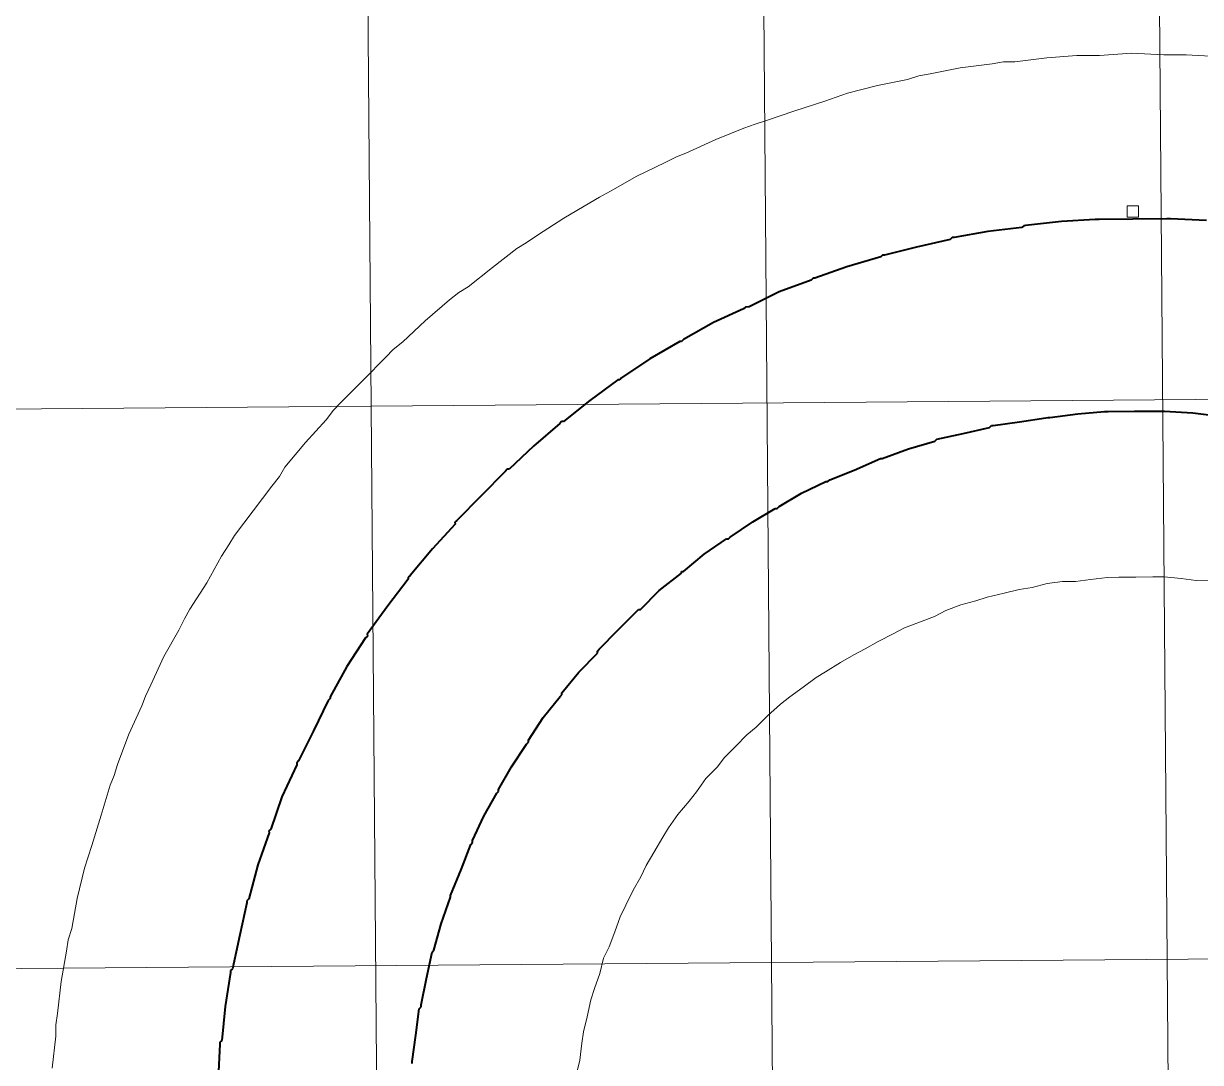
# Model space of a CAD drawing. Header units: centimetres. Extents: x -10.1 to 11.2, y -15.5 to 14.4.
# Drawn here: x -1.31 to 4.93, y -4.05 to 1.46 of the extents above; entities that cross this region are included whole.
import ezdxf

# ---------------------------------------------------------------- set-up
doc = ezdxf.new("R2010")
doc.units = ezdxf.units.CM
doc.header["$MEASUREMENT"] = 0
for name, color, linetype in [('C00-00-FF', 7, 'Continuous'), ('CBF-BF-BF', 7, 'Continuous'), ('CFF-00-00', 7, 'Continuous')]:
    doc.layers.add(name, color=color, linetype=linetype)

msp = doc.modelspace()

# ---------------------------------------------------------------- linework, layer by layer
at = {"layer": 'C00-00-FF', "color": 5, "lineweight": 13}
for points in [[(3.88935, 1.25665), (3.88935, 1.25665), (3.82937, 1.24638), (3.82937, 1.24638)], [(3.94941, 1.25714), (3.94941, 1.25714), (3.88935, 1.25665), (3.88935, 1.25665)], [(4.1191, 1.2786), (4.1191, 1.2786), (3.94941, 1.25714), (3.94941, 1.25714)], [(4.27909, 1.28994), (4.27909, 1.28994), (4.1191, 1.2786), (4.1191, 1.2786)], [(4.33915, 1.29043), (4.33915, 1.29043), (4.27909, 1.28994), (4.27909, 1.28994)], [(4.3992, 1.29092), (4.3992, 1.29092), (4.33915, 1.29043), (4.33915, 1.29043)], [(4.56898, 1.30234), (4.56898, 1.30234), (4.3992, 1.29092), (4.3992, 1.29092)], [(4.73918, 1.29366), (4.73918, 1.29366), (4.56898, 1.30234), (4.56898, 1.30234)], [(4.79925, 1.29414), (4.79925, 1.29414), (4.73918, 1.29366), (4.73918, 1.29366)], [(4.85904, 1.29462), (4.85904, 1.29462), (4.79925, 1.29414), (4.79925, 1.29414)], [(5.01919, 1.28586), (5.01919, 1.28586), (4.85904, 1.29462), (4.85904, 1.29462)], [(3.49984, 1.19372), (3.49984, 1.19372), (3.43987, 1.18317), (3.43987, 1.18317)], [(3.65968, 1.2249), (3.65968, 1.2249), (3.49984, 1.19372), (3.49984, 1.19372)], [(3.82937, 1.24638), (3.82937, 1.24638), (3.65968, 1.2249), (3.65968, 1.2249)], [(3.22014, 1.1314), (3.22014, 1.1314), (3.06066, 1.09016), (3.06066, 1.09016)], [(3.37997, 1.16258), (3.37997, 1.16258), (3.22014, 1.1314), (3.22014, 1.1314)], [(3.43987, 1.18317), (3.43987, 1.18317), (3.37997, 1.16258), (3.37997, 1.16258)], [(3.00077, 1.06957), (3.00077, 1.06957), (2.94087, 1.04899), (2.94087, 1.04899)], [(3.06066, 1.09016), (3.06066, 1.09016), (3.00077, 1.06957), (3.00077, 1.06957)], [(2.94087, 1.04899), (2.94087, 1.04899), (2.78122, 0.99769), (2.78122, 0.99769)], [(2.6316, 0.94646), (2.6316, 0.94646), (2.57195, 0.92615), (2.57195, 0.92615)], [(2.78122, 0.99769), (2.78122, 0.99769), (2.6316, 0.94646), (2.6316, 0.94646)], [(2.51206, 0.90556), (2.51206, 0.90556), (2.36253, 0.84456), (2.36253, 0.84456)], [(2.57195, 0.92615), (2.57195, 0.92615), (2.51206, 0.90556), (2.51206, 0.90556)], [(2.36253, 0.84456), (2.36253, 0.84456), (2.20302, 0.77315), (2.20302, 0.77315)], [(2.15319, 0.75265), (2.15319, 0.75265), (2.09336, 0.72226), (2.09336, 0.72226)], [(2.20302, 0.77315), (2.20302, 0.77315), (2.15319, 0.75265), (2.15319, 0.75265)], [(2.09336, 0.72226), (2.09336, 0.72226), (1.94392, 0.65095), (1.94392, 0.65095)], [(1.94392, 0.65095), (1.94392, 0.65095), (1.8046, 0.56993), (1.8046, 0.56993)], [(1.8046, 0.56993), (1.8046, 0.56993), (1.74479, 0.53953), (1.74479, 0.53953)], [(1.69502, 0.50897), (1.69502, 0.50897), (1.5557, 0.42794), (1.5557, 0.42794)], [(1.74479, 0.53953), (1.74479, 0.53953), (1.69502, 0.50897), (1.69502, 0.50897)], [(4.60566, 0.49245), (4.60566, 0.49245), (4.54561, 0.49197), (4.54561, 0.49197)], [(4.54561, 0.49197), (4.54561, 0.49197), (4.54609, 0.43191), (4.54609, 0.43191)], [(4.60615, 0.4324), (4.60615, 0.4324), (4.60566, 0.49245), (4.60566, 0.49245)], [(1.5557, 0.42794), (1.5557, 0.42794), (1.41648, 0.33686), (1.41648, 0.33686)], [(4.54609, 0.43191), (4.54609, 0.43191), (4.60615, 0.4324), (4.60615, 0.4324)], [(1.41648, 0.33686), (1.41648, 0.33686), (1.35673, 0.29643), (1.35673, 0.29643)], [(1.30698, 0.26586), (1.30698, 0.26586), (1.17787, 0.16481), (1.17787, 0.16481)], [(1.35673, 0.29643), (1.35673, 0.29643), (1.30698, 0.26586), (1.30698, 0.26586)], [(1.17787, 0.16481), (1.17787, 0.16481), (1.0485, 0.06375), (1.0485, 0.06375)], [(1.0485, 0.06375), (1.0485, 0.06375), (0.999, 0.03345), (0.999, 0.03345)], [(0.999, 0.03345), (0.999, 0.03345), (0.94933, -0.0069), (0.94933, -0.0069)], [(0.94933, -0.0069), (0.94933, -0.0069), (0.82004, -0.11801), (0.82004, -0.11801)], [(0.82004, -0.11801), (0.82004, -0.11801), (0.70107, -0.22904), (0.70107, -0.22904)], [(0.70107, -0.22904), (0.70107, -0.22904), (0.65139, -0.2694), (0.65139, -0.2694)], [(0.61149, -0.30967), (0.61149, -0.30967), (0.4926, -0.43074), (0.4926, -0.43074)], [(0.65139, -0.2694), (0.65139, -0.2694), (0.61149, -0.30967), (0.61149, -0.30967)], [(0.4926, -0.43074), (0.4926, -0.43074), (0.37345, -0.55156), (0.37345, -0.55156)], [(0.37345, -0.55156), (0.37345, -0.55156), (0.33383, -0.59211), (0.33383, -0.59211)], [(0.33383, -0.59211), (0.33383, -0.59211), (0.29428, -0.64243), (0.29428, -0.64243)], [(0.29428, -0.64243), (0.29428, -0.64243), (0.18518, -0.76318), (0.18518, -0.76318)], [(0.18518, -0.76318), (0.18518, -0.76318), (0.07618, -0.89397), (0.07618, -0.89397)], [(0.07618, -0.89397), (0.07618, -0.89397), (0.04667, -0.94422), (0.04667, -0.94422)], [(0.00712, -0.99454), (0.00712, -0.99454), (-0.09184, -1.12551), (-0.09184, -1.12551)], [(0.04667, -0.94422), (0.04667, -0.94422), (0.00712, -0.99454), (0.00712, -0.99454)], [(-0.09184, -1.12551), (-0.09184, -1.12551), (-0.19081, -1.25622), (-0.19081, -1.25622)], [(-0.22056, -1.30647), (-0.22056, -1.30647), (-0.26002, -1.36686), (-0.26002, -1.36686)], [(-0.19081, -1.25622), (-0.19081, -1.25622), (-0.22056, -1.30647), (-0.22056, -1.30647)], [(-0.26002, -1.36686), (-0.26002, -1.36686), (-0.3388, -1.50745), (-0.3388, -1.50745)], [(4.27165, -1.50023), (4.27165, -1.50023), (4.35148, -1.4898), (4.35148, -1.4898)], [(4.35148, -1.4898), (4.35148, -1.4898), (4.44135, -1.47902), (4.44135, -1.47902)], [(4.44135, -1.47902), (4.44135, -1.47902), (4.50141, -1.47853), (4.50141, -1.47853)], [(4.50141, -1.47853), (4.50141, -1.47853), (4.59136, -1.47781), (4.59136, -1.47781)], [(4.59136, -1.47781), (4.59136, -1.47781), (4.68132, -1.47708), (4.68132, -1.47708)], [(4.68132, -1.47708), (4.68132, -1.47708), (4.74138, -1.47659), (4.74138, -1.47659)], [(4.74138, -1.47659), (4.74138, -1.47659), (4.83142, -1.48594), (4.83142, -1.48594)], [(4.83142, -1.48594), (4.83142, -1.48594), (4.91165, -1.49509), (4.91165, -1.49509)], [(4.91165, -1.49509), (4.91165, -1.49509), (4.98151, -1.49453), (4.98151, -1.49453)], [(-0.3388, -1.50745), (-0.3388, -1.50745), (-0.42763, -1.64814), (-0.42763, -1.64814)], [(3.89195, -1.56336), (3.89195, -1.56336), (3.97196, -1.54286), (3.97196, -1.54286)], [(3.97196, -1.54286), (3.97196, -1.54286), (4.04172, -1.53224), (4.04172, -1.53224)], [(4.04172, -1.53224), (4.04172, -1.53224), (4.12172, -1.51148), (4.12172, -1.51148)], [(4.12172, -1.51148), (4.12172, -1.51148), (4.20153, -1.50079), (4.20153, -1.50079)], [(4.20153, -1.50079), (4.20153, -1.50079), (4.27165, -1.50023), (4.27165, -1.50023)], [(3.66252, -1.62527), (3.66252, -1.62527), (3.74225, -1.6045), (3.74225, -1.6045)], [(3.74225, -1.6045), (3.74225, -1.6045), (3.80215, -1.58419), (3.80215, -1.58419)], [(3.80215, -1.58419), (3.80215, -1.58419), (3.89195, -1.56336), (3.89195, -1.56336)], [(-0.42763, -1.64814), (-0.42763, -1.64814), (-0.45739, -1.69839), (-0.45739, -1.69839)], [(3.52303, -1.68644), (3.52303, -1.68644), (3.58285, -1.65581), (3.58285, -1.65581)], [(3.58285, -1.65581), (3.58285, -1.65581), (3.66252, -1.62527), (3.66252, -1.62527)], [(-0.45739, -1.69839), (-0.45739, -1.69839), (-0.48681, -1.75868), (-0.48681, -1.75868)], [(3.30364, -1.77818), (3.30364, -1.77818), (3.36345, -1.74779), (3.36345, -1.74779)], [(3.36345, -1.74779), (3.36345, -1.74779), (3.44312, -1.71699), (3.44312, -1.71699)], [(3.44312, -1.71699), (3.44312, -1.71699), (3.52303, -1.68644), (3.52303, -1.68644)], [(-0.48681, -1.75868), (-0.48681, -1.75868), (-0.56584, -1.89929), (-0.56584, -1.89929)], [(3.22406, -1.81877), (3.22406, -1.81877), (3.30364, -1.77818), (3.30364, -1.77818)], [(3.09472, -1.88992), (3.09472, -1.88992), (3.15427, -1.85928), (3.15427, -1.85928)], [(3.15427, -1.85928), (3.15427, -1.85928), (3.22406, -1.81877), (3.22406, -1.81877)], [(-0.56584, -1.89929), (-0.56584, -1.89929), (-0.63447, -2.04986), (-0.63447, -2.04986)], [(2.94543, -1.98109), (2.94543, -1.98109), (3.02492, -1.93045), (3.02492, -1.93045)], [(3.02492, -1.93045), (3.02492, -1.93045), (3.09472, -1.88992), (3.09472, -1.88992)], [(2.89566, -2.01139), (2.89566, -2.01139), (2.94543, -1.98109), (2.94543, -1.98109)], [(-0.63447, -2.04986), (-0.63447, -2.04986), (-0.66416, -2.11016), (-0.66416, -2.11016)], [(2.82595, -2.06197), (2.82595, -2.06197), (2.89566, -2.01139), (2.89566, -2.01139)], [(-0.66416, -2.11016), (-0.66416, -2.11016), (-0.6836, -2.16033), (-0.6836, -2.16033)], [(2.70657, -2.15288), (2.70657, -2.15288), (2.75624, -2.11253), (2.75624, -2.11253)], [(2.75624, -2.11253), (2.75624, -2.11253), (2.82595, -2.06197), (2.82595, -2.06197)], [(-0.6836, -2.16033), (-0.6836, -2.16033), (-0.7525, -2.31091), (-0.7525, -2.31091)], [(2.6372, -2.21351), (2.6372, -2.21351), (2.70657, -2.15288), (2.70657, -2.15288)], [(2.57762, -2.27404), (2.57762, -2.27404), (2.6372, -2.21351), (2.6372, -2.21351)], [(2.52794, -2.3144), (2.52794, -2.3144), (2.57762, -2.27404), (2.57762, -2.27404)], [(-0.7525, -2.31091), (-0.7525, -2.31091), (-0.81128, -2.47146), (-0.81128, -2.47146)], [(2.46837, -2.37494), (2.46837, -2.37494), (2.52794, -2.3144), (2.52794, -2.3144)], [(2.36924, -2.48581), (2.36924, -2.48581), (2.40879, -2.43548), (2.40879, -2.43548)], [(2.40879, -2.43548), (2.40879, -2.43548), (2.46837, -2.37494), (2.46837, -2.37494)], [(-0.81128, -2.47146), (-0.81128, -2.47146), (-0.83063, -2.53142), (-0.83063, -2.53142)], [(2.30966, -2.54635), (2.30966, -2.54635), (2.36924, -2.48581), (2.36924, -2.48581)], [(-0.83063, -2.53142), (-0.83063, -2.53142), (-0.85034, -2.58158), (-0.85034, -2.58158)], [(2.26023, -2.61661), (2.26023, -2.61661), (2.30966, -2.54635), (2.30966, -2.54635)], [(-0.85034, -2.58158), (-0.85034, -2.58158), (-0.89905, -2.74205), (-0.89905, -2.74205)], [(2.22068, -2.66693), (2.22068, -2.66693), (2.26023, -2.61661), (2.26023, -2.61661)], [(2.16119, -2.73752), (2.16119, -2.73752), (2.22068, -2.66693), (2.22068, -2.66693)], [(-0.89905, -2.74205), (-0.89905, -2.74205), (-0.94777, -2.90252), (-0.94777, -2.90252)], [(2.11201, -2.80777), (2.11201, -2.80777), (2.16119, -2.73752), (2.16119, -2.73752)], [(2.08225, -2.85802), (2.08225, -2.85802), (2.11201, -2.80777), (2.11201, -2.80777)], [(2.03289, -2.93858), (2.03289, -2.93858), (2.08225, -2.85802), (2.08225, -2.85802)], [(-0.94777, -2.90252), (-0.94777, -2.90252), (-0.96712, -2.96275), (-0.96712, -2.96275)], [(-0.96712, -2.96275), (-0.96712, -2.96275), (-0.98676, -3.0227), (-0.98676, -3.0227)], [(1.99349, -3.00875), (1.99349, -3.00875), (2.03289, -2.93858), (2.03289, -2.93858)], [(-0.98676, -3.0227), (-0.98676, -3.0227), (-1.02542, -3.1831), (-1.02542, -3.1831)], [(1.96409, -3.06906), (1.96409, -3.06906), (1.99349, -3.00875), (1.99349, -3.00875)], [(1.92444, -3.1395), (1.92444, -3.1395), (1.96409, -3.06906), (1.96409, -3.06906)], [(-1.02542, -3.1831), (-1.02542, -3.1831), (-1.05402, -3.34339), (-1.05402, -3.34339)], [(1.88512, -3.21972), (1.88512, -3.21972), (1.92444, -3.1395), (1.92444, -3.1395)], [(1.85571, -3.28002), (1.85571, -3.28002), (1.88512, -3.21972), (1.88512, -3.21972)], [(1.82619, -3.36016), (1.82619, -3.36016), (1.85571, -3.28002), (1.85571, -3.28002)], [(-1.05402, -3.34339), (-1.05402, -3.34339), (-1.07365, -3.40362), (-1.07365, -3.40362)], [(1.79694, -3.4403), (1.79694, -3.4403), (1.82619, -3.36016), (1.82619, -3.36016)], [(-1.07365, -3.40362), (-1.07365, -3.40362), (-1.08322, -3.46349), (-1.08322, -3.46349)], [(-1.08322, -3.46349), (-1.08322, -3.46349), (-1.11182, -3.62379), (-1.11182, -3.62379)], [(1.76752, -3.5006), (1.76752, -3.5006), (1.79694, -3.4403), (1.79694, -3.4403)], [(1.74806, -3.58093), (1.74806, -3.58093), (1.76752, -3.5006), (1.76752, -3.5006)], [(1.71882, -3.66107), (1.71882, -3.66107), (1.74806, -3.58093), (1.74806, -3.58093)], [(-1.11182, -3.62379), (-1.11182, -3.62379), (-1.13057, -3.79408), (-1.13057, -3.79408)], [(1.69918, -3.72129), (1.69918, -3.72129), (1.71882, -3.66107), (1.71882, -3.66107)], [(1.6798, -3.81142), (1.6798, -3.81142), (1.69918, -3.72129), (1.69918, -3.72129)], [(-1.13057, -3.79408), (-1.13057, -3.79408), (-1.14014, -3.85423), (-1.14014, -3.85423)], [(-1.14014, -3.85423), (-1.14014, -3.85423), (-1.13966, -3.91402), (-1.13966, -3.91402)], [(1.66061, -3.89148), (1.66061, -3.89148), (1.6798, -3.81142), (1.6798, -3.81142)], [(-1.13966, -3.91402), (-1.13966, -3.91402), (-1.15813, -4.08429), (-1.15813, -4.08429)], [(1.65103, -3.9516), (1.65103, -3.9516), (1.66061, -3.89148), (1.66061, -3.89148)], [(1.6417, -4.04164), (1.6417, -4.04164), (1.65103, -3.9516), (1.65103, -3.9516)], [(1.6225, -4.12197), (1.6225, -4.12197), (1.6417, -4.04164), (1.6417, -4.04164)]]:
    msp.add_open_spline(points, degree=3, dxfattribs=at)
at = {"layer": 'CBF-BF-BF', "color": 9, "lineweight": 9}
for points in [[(4.85344, -15.38661), (4.85344, -15.38661), (4.61429, 14.31347), (4.61429, 14.31347)], [(0.65327, -15.42042), (0.65327, -15.42042), (0.41411, 14.27965), (0.41411, 14.27965)], [(2.75335, -15.40353), (2.75335, -15.40353), (2.51421, 14.29657), (2.51421, 14.29657)], [(-9.96676, -0.65494), (-9.96676, -0.65494), (11.03413, -0.48585), (11.03413, -0.48585)], [(-9.94284, -3.62495), (-9.94284, -3.62495), (11.05804, -3.45585), (11.05804, -3.45585)]]:
    msp.add_open_spline(points, degree=3, dxfattribs=at)
at = {"layer": 'CFF-00-00', "color": 1, "lineweight": 40}
for points in [[(3.98639, 0.3774), (3.98639, 0.3774), (3.80664, 0.3561), (3.80664, 0.3561)], [(3.99637, 0.38753), (3.99637, 0.38753), (3.98639, 0.3774), (3.98639, 0.3774)], [(4.00641, 0.38761), (4.00641, 0.38761), (3.99637, 0.38753), (3.99637, 0.38753)], [(4.19622, 0.40925), (4.19622, 0.40925), (4.00641, 0.38761), (4.00641, 0.38761)], [(4.37605, 0.4205), (4.37605, 0.4205), (4.19622, 0.40925), (4.19622, 0.40925)], [(4.3861, 0.42057), (4.3861, 0.42057), (4.37605, 0.4205), (4.37605, 0.4205)], [(4.39616, 0.42066), (4.39616, 0.42066), (4.3861, 0.42057), (4.3861, 0.42057)], [(4.57608, 0.42211), (4.57608, 0.42211), (4.39616, 0.42066), (4.39616, 0.42066)], [(4.75624, 0.42355), (4.75624, 0.42355), (4.57608, 0.42211), (4.57608, 0.42211)], [(4.76603, 0.42363), (4.76603, 0.42363), (4.75624, 0.42355), (4.75624, 0.42355)], [(4.77608, 0.42371), (4.77608, 0.42371), (4.76603, 0.42363), (4.76603, 0.42363)], [(4.96613, 0.41544), (4.96613, 0.41544), (4.77608, 0.42371), (4.77608, 0.42371)], [(3.60695, 0.31454), (3.60695, 0.31454), (3.42709, 0.27288), (3.42709, 0.27288)], [(3.61691, 0.32441), (3.61691, 0.32441), (3.60695, 0.31454), (3.60695, 0.31454)], [(3.62671, 0.32449), (3.62671, 0.32449), (3.61691, 0.32441), (3.61691, 0.32441)], [(3.80664, 0.3561), (3.80664, 0.3561), (3.62671, 0.32449), (3.62671, 0.32449)], [(3.42709, 0.27288), (3.42709, 0.27288), (3.25755, 0.23156), (3.25755, 0.23156)], [(3.23751, 0.22134), (3.23751, 0.22134), (3.05802, 0.16989), (3.05802, 0.16989)], [(3.24749, 0.23147), (3.24749, 0.23147), (3.23751, 0.22134), (3.23751, 0.22134)], [(3.25755, 0.23156), (3.25755, 0.23156), (3.24749, 0.23147), (3.24749, 0.23147)], [(3.05802, 0.16989), (3.05802, 0.16989), (2.88838, 0.10874), (2.88838, 0.10874)], [(2.86862, 0.09852), (2.86862, 0.09852), (2.69898, 0.03709), (2.69898, 0.03709)], [(2.87859, 0.10866), (2.87859, 0.10866), (2.86862, 0.09852), (2.86862, 0.09852)], [(2.88838, 0.10874), (2.88838, 0.10874), (2.87859, 0.10866), (2.87859, 0.10866)], [(2.69898, 0.03709), (2.69898, 0.03709), (2.53955, -0.04411), (2.53955, -0.04411)], [(2.50974, -0.0544), (2.50974, -0.0544), (2.35024, -0.12581), (2.35024, -0.12581)], [(2.51971, -0.04426), (2.51971, -0.04426), (2.50974, -0.0544), (2.50974, -0.0544)], [(2.53955, -0.04411), (2.53955, -0.04411), (2.51971, -0.04426), (2.51971, -0.04426)], [(2.35024, -0.12581), (2.35024, -0.12581), (2.19089, -0.21705), (2.19089, -0.21705)], [(2.17113, -0.22725), (2.17113, -0.22725), (2.01179, -0.3185), (2.01179, -0.3185)], [(2.18117, -0.22717), (2.18117, -0.22717), (2.17113, -0.22725), (2.17113, -0.22725)], [(2.19089, -0.21705), (2.19089, -0.21705), (2.18117, -0.22717), (2.18117, -0.22717)], [(2.01179, -0.3185), (2.01179, -0.3185), (1.86258, -0.41971), (1.86258, -0.41971)], [(1.8428, -0.42994), (1.8428, -0.42994), (1.69369, -0.54094), (1.69369, -0.54094)], [(1.8526, -0.42985), (1.8526, -0.42985), (1.8428, -0.42994), (1.8428, -0.42994)], [(1.86258, -0.41971), (1.86258, -0.41971), (1.8526, -0.42985), (1.8526, -0.42985)], [(1.69369, -0.54094), (1.69369, -0.54094), (1.55436, -0.65213), (1.55436, -0.65213)], [(4.13447, -0.63136), (4.13447, -0.63136), (4.28434, -0.6103), (4.28434, -0.6103)], [(4.28434, -0.6103), (4.28434, -0.6103), (4.42422, -0.59913), (4.42422, -0.59913)], [(4.42422, -0.59913), (4.42422, -0.59913), (4.43427, -0.59905), (4.43427, -0.59905)], [(4.43427, -0.59905), (4.43427, -0.59905), (4.44432, -0.59896), (4.44432, -0.59896)], [(4.44432, -0.59896), (4.44432, -0.59896), (4.58428, -0.59784), (4.58428, -0.59784)], [(4.58428, -0.59784), (4.58428, -0.59784), (4.72424, -0.59671), (4.72424, -0.59671)], [(4.72424, -0.59671), (4.72424, -0.59671), (4.7343, -0.59662), (4.7343, -0.59662)], [(4.7343, -0.59662), (4.7343, -0.59662), (4.74435, -0.59655), (4.74435, -0.59655)], [(4.74435, -0.59655), (4.74435, -0.59655), (4.89444, -0.60538), (4.89444, -0.60538)], [(4.89444, -0.60538), (4.89444, -0.60538), (5.03457, -0.62411), (5.03457, -0.62411)], [(1.53458, -0.66235), (1.53458, -0.66235), (1.39559, -0.78359), (1.39559, -0.78359)], [(1.54457, -0.65221), (1.54457, -0.65221), (1.53458, -0.66235), (1.53458, -0.66235)], [(1.55436, -0.65213), (1.55436, -0.65213), (1.54457, -0.65221), (1.54457, -0.65221)], [(3.6753, -0.71523), (3.6753, -0.71523), (3.81501, -0.68394), (3.81501, -0.68394)], [(3.81501, -0.68394), (3.81501, -0.68394), (3.82499, -0.6738), (3.82499, -0.6738)], [(3.82499, -0.6738), (3.82499, -0.6738), (3.83478, -0.67372), (3.83478, -0.67372)], [(3.83478, -0.67372), (3.83478, -0.67372), (3.97483, -0.65276), (3.97483, -0.65276)], [(3.97483, -0.65276), (3.97483, -0.65276), (4.11463, -0.63151), (4.11463, -0.63151)], [(4.11463, -0.63151), (4.11463, -0.63151), (4.12469, -0.63144), (4.12469, -0.63144)], [(4.12469, -0.63144), (4.12469, -0.63144), (4.13447, -0.63136), (4.13447, -0.63136)], [(3.5256, -0.75639), (3.5256, -0.75639), (3.53531, -0.74624), (3.53531, -0.74624)], [(3.53531, -0.74624), (3.53531, -0.74624), (3.6753, -0.71523), (3.6753, -0.71523)], [(1.39559, -0.78359), (1.39559, -0.78359), (1.26638, -0.9045), (1.26638, -0.9045)], [(3.24613, -0.8486), (3.24613, -0.8486), (3.3857, -0.79747), (3.3857, -0.79747)], [(3.3857, -0.79747), (3.3857, -0.79747), (3.5256, -0.75639), (3.5256, -0.75639)], [(3.09662, -0.90987), (3.09662, -0.90987), (3.23609, -0.84867), (3.23609, -0.84867)], [(3.23609, -0.84867), (3.23609, -0.84867), (3.24613, -0.8486), (3.24613, -0.8486)], [(1.24663, -0.9147), (1.24663, -0.9147), (1.11749, -1.04565), (1.11749, -1.04565)], [(1.25634, -0.90457), (1.25634, -0.90457), (1.24663, -0.9147), (1.24663, -0.9147)], [(1.26638, -0.9045), (1.26638, -0.9045), (1.25634, -0.90457), (1.25634, -0.90457)], [(2.96711, -0.96091), (2.96711, -0.96091), (3.09662, -0.90987), (3.09662, -0.90987)], [(2.81766, -1.03195), (2.81766, -1.03195), (2.94708, -0.97086), (2.94708, -0.97086)], [(2.94708, -0.97086), (2.94708, -0.97086), (2.95713, -0.97078), (2.95713, -0.97078)], [(2.95713, -0.97078), (2.95713, -0.97078), (2.96711, -0.96091), (2.96711, -0.96091)], [(1.11749, -1.04565), (1.11749, -1.04565), (0.98864, -1.17687), (0.98864, -1.17687)], [(2.69811, -1.10305), (2.69811, -1.10305), (2.81766, -1.03195), (2.81766, -1.03195)], [(2.55879, -1.18407), (2.55879, -1.18407), (2.67834, -1.11326), (2.67834, -1.11326)], [(2.67834, -1.11326), (2.67834, -1.11326), (2.6884, -1.11318), (2.6884, -1.11318)], [(2.6884, -1.11318), (2.6884, -1.11318), (2.69811, -1.10305), (2.69811, -1.10305)], [(0.98864, -1.17687), (0.98864, -1.17687), (0.97867, -1.18675), (0.97867, -1.18675)], [(2.43957, -1.26521), (2.43957, -1.26521), (2.55879, -1.18407), (2.55879, -1.18407)], [(0.97875, -1.1968), (0.97875, -1.1968), (0.85994, -1.32794), (0.85994, -1.32794)], [(0.97867, -1.18675), (0.97867, -1.18675), (0.97875, -1.1968), (0.97875, -1.1968)], [(2.30009, -1.35629), (2.30009, -1.35629), (2.41956, -1.27515), (2.41956, -1.27515)], [(2.41956, -1.27515), (2.41956, -1.27515), (2.4296, -1.27508), (2.4296, -1.27508)], [(2.4296, -1.27508), (2.4296, -1.27508), (2.43957, -1.26521), (2.43957, -1.26521)], [(0.85994, -1.32794), (0.85994, -1.32794), (0.74095, -1.46886), (0.74095, -1.46886)], [(2.191, -1.44714), (2.191, -1.44714), (2.30009, -1.35629), (2.30009, -1.35629)], [(0.73106, -1.4888), (0.73106, -1.4888), (0.62213, -1.62963), (0.62213, -1.62963)], [(0.74095, -1.46886), (0.74095, -1.46886), (0.73098, -1.47873), (0.73098, -1.47873)], [(0.73098, -1.47873), (0.73098, -1.47873), (0.73106, -1.4888), (0.73106, -1.4888)], [(2.06164, -1.54819), (2.06164, -1.54819), (2.18104, -1.45727), (2.18104, -1.45727)], [(2.18095, -1.44722), (2.18095, -1.44722), (2.191, -1.44714), (2.191, -1.44714)], [(2.18104, -1.45727), (2.18104, -1.45727), (2.18095, -1.44722), (2.18095, -1.44722)], [(1.96244, -1.649), (1.96244, -1.649), (2.06164, -1.54819), (2.06164, -1.54819)], [(0.62213, -1.62963), (0.62213, -1.62963), (0.51352, -1.78053), (0.51352, -1.78053)], [(1.84347, -1.76004), (1.84347, -1.76004), (1.94267, -1.65922), (1.94267, -1.65922)], [(1.94267, -1.65922), (1.94267, -1.65922), (1.95265, -1.64908), (1.95265, -1.64908)], [(1.95265, -1.64908), (1.95265, -1.64908), (1.96244, -1.649), (1.96244, -1.649)], [(0.50364, -1.80072), (0.50364, -1.80072), (0.40483, -1.95154), (0.40483, -1.95154)], [(0.51361, -1.79057), (0.51361, -1.79057), (0.50364, -1.80072), (0.50364, -1.80072)], [(0.51352, -1.78053), (0.51352, -1.78053), (0.51361, -1.79057), (0.51361, -1.79057)], [(1.74427, -1.86085), (1.74427, -1.86085), (1.84347, -1.76004), (1.84347, -1.76004)], [(1.73429, -1.87072), (1.73429, -1.87072), (1.74427, -1.86085), (1.74427, -1.86085)], [(1.73438, -1.88076), (1.73438, -1.88076), (1.73429, -1.87072), (1.73429, -1.87072)], [(1.63517, -1.98158), (1.63517, -1.98158), (1.73438, -1.88076), (1.73438, -1.88076)], [(0.40483, -1.95154), (0.40483, -1.95154), (0.31617, -2.11233), (0.31617, -2.11233)], [(1.5461, -2.09237), (1.5461, -2.09237), (1.63517, -1.98158), (1.63517, -1.98158)], [(0.31625, -2.12212), (0.31625, -2.12212), (0.30628, -2.13225), (0.30628, -2.13225)], [(0.31617, -2.11233), (0.31617, -2.11233), (0.31625, -2.12212), (0.31625, -2.12212)], [(1.44713, -2.22309), (1.44713, -2.22309), (1.53621, -2.11229), (1.53621, -2.11229)], [(1.53621, -2.11229), (1.53621, -2.11229), (1.54617, -2.10242), (1.54617, -2.10242)], [(1.54617, -2.10242), (1.54617, -2.10242), (1.5461, -2.09237), (1.5461, -2.09237)], [(0.30628, -2.13225), (0.30628, -2.13225), (0.2274, -2.29296), (0.2274, -2.29296)], [(1.36794, -2.34385), (1.36794, -2.34385), (1.44713, -2.22309), (1.44713, -2.22309)], [(0.2274, -2.29296), (0.2274, -2.29296), (0.1488, -2.45367), (0.1488, -2.45367)], [(1.27911, -2.48453), (1.27911, -2.48453), (1.35831, -2.36377), (1.35831, -2.36377)], [(1.35831, -2.36377), (1.35831, -2.36377), (1.36802, -2.3539), (1.36802, -2.3539)], [(1.36802, -2.3539), (1.36802, -2.3539), (1.36794, -2.34385), (1.36794, -2.34385)], [(0.13889, -2.4736), (0.13889, -2.4736), (0.06037, -2.64437), (0.06037, -2.64437)], [(0.1488, -2.45367), (0.1488, -2.45367), (0.13882, -2.4638), (0.13882, -2.4638)], [(0.13882, -2.4638), (0.13882, -2.4638), (0.13889, -2.4736), (0.13889, -2.4736)], [(1.21023, -2.60521), (1.21023, -2.60521), (1.27911, -2.48453), (1.27911, -2.48453)], [(1.20033, -2.62514), (1.20033, -2.62514), (1.2103, -2.615), (1.2103, -2.615)], [(1.2103, -2.615), (1.2103, -2.615), (1.21023, -2.60521), (1.21023, -2.60521)], [(0.06037, -2.64437), (0.06037, -2.64437), (0.00167, -2.8147), (0.00167, -2.8147)], [(1.13119, -2.74582), (1.13119, -2.74582), (1.20033, -2.62514), (1.20033, -2.62514)], [(1.07218, -2.8762), (1.07218, -2.8762), (1.13119, -2.74582), (1.13119, -2.74582)], [(-0.00823, -2.8349), (-0.00823, -2.8349), (-0.06664, -3.0055), (-0.06664, -3.0055)], [(0.00167, -2.8147), (0.00167, -2.8147), (-0.00831, -2.82484), (-0.00831, -2.82484)], [(-0.00831, -2.82484), (-0.00831, -2.82484), (-0.00823, -2.8349), (-0.00823, -2.8349)], [(1.01359, -3.0267), (1.01359, -3.0267), (1.06255, -2.89639), (1.06255, -2.89639)], [(1.06255, -2.89639), (1.06255, -2.89639), (1.07226, -2.88626), (1.07226, -2.88626)], [(1.07226, -2.88626), (1.07226, -2.88626), (1.07218, -2.8762), (1.07218, -2.8762)], [(-0.06664, -3.0055), (-0.06664, -3.0055), (-0.1152, -3.1858), (-0.1152, -3.1858)], [(0.95466, -3.16714), (0.95466, -3.16714), (1.01359, -3.0267), (1.01359, -3.0267)], [(0.90586, -3.31756), (0.90586, -3.31756), (0.95474, -3.1772), (0.95474, -3.1772)], [(0.95474, -3.1772), (0.95474, -3.1772), (0.95466, -3.16714), (0.95466, -3.16714)], [(-0.12509, -3.206), (-0.12509, -3.206), (-0.16367, -3.37618), (-0.16367, -3.37618)], [(-0.1152, -3.1858), (-0.1152, -3.1858), (-0.12517, -3.19594), (-0.12517, -3.19594)], [(-0.12517, -3.19594), (-0.12517, -3.19594), (-0.12509, -3.206), (-0.12509, -3.206)], [(0.86704, -3.45783), (0.86704, -3.45783), (0.90586, -3.31756), (0.90586, -3.31756)], [(-0.16367, -3.37618), (-0.16367, -3.37618), (-0.20243, -3.55641), (-0.20243, -3.55641)], [(0.8283, -3.60817), (0.8283, -3.60817), (0.85706, -3.46798), (0.85706, -3.46798)], [(0.85706, -3.46798), (0.85706, -3.46798), (0.86704, -3.45783), (0.86704, -3.45783)], [(-0.20243, -3.55641), (-0.20243, -3.55641), (-0.21214, -3.56654), (-0.21214, -3.56654)], [(-0.21207, -3.57661), (-0.21207, -3.57661), (-0.24078, -3.75676), (-0.24078, -3.75676)], [(-0.21214, -3.56654), (-0.21214, -3.56654), (-0.21207, -3.57661), (-0.21207, -3.57661)], [(0.79926, -3.74838), (0.79926, -3.74838), (0.8283, -3.60817), (0.8283, -3.60817)], [(-0.24078, -3.75676), (-0.24078, -3.75676), (-0.25917, -3.93709), (-0.25917, -3.93709)], [(0.77066, -3.90869), (0.77066, -3.90869), (0.78937, -3.76856), (0.78937, -3.76856)], [(0.78937, -3.76856), (0.78937, -3.76856), (0.79934, -3.75843), (0.79934, -3.75843)], [(0.79934, -3.75843), (0.79934, -3.75843), (0.79926, -3.74838), (0.79926, -3.74838)], [(0.75168, -4.0488), (0.75168, -4.0488), (0.77066, -3.90869), (0.77066, -3.90869)], [(-0.26907, -3.95702), (-0.26907, -3.95702), (-0.27766, -4.13727), (-0.27766, -4.13727)], [(-0.25917, -3.93709), (-0.25917, -3.93709), (-0.26916, -3.94696), (-0.26916, -3.94696)], [(-0.26916, -3.94696), (-0.26916, -3.94696), (-0.26907, -3.95702), (-0.26907, -3.95702)], [(0.75175, -4.05886), (0.75175, -4.05886), (0.75168, -4.0488), (0.75168, -4.0488)]]:
    msp.add_open_spline(points, degree=3, dxfattribs=at)

doc.saveas('drawing.dxf')
